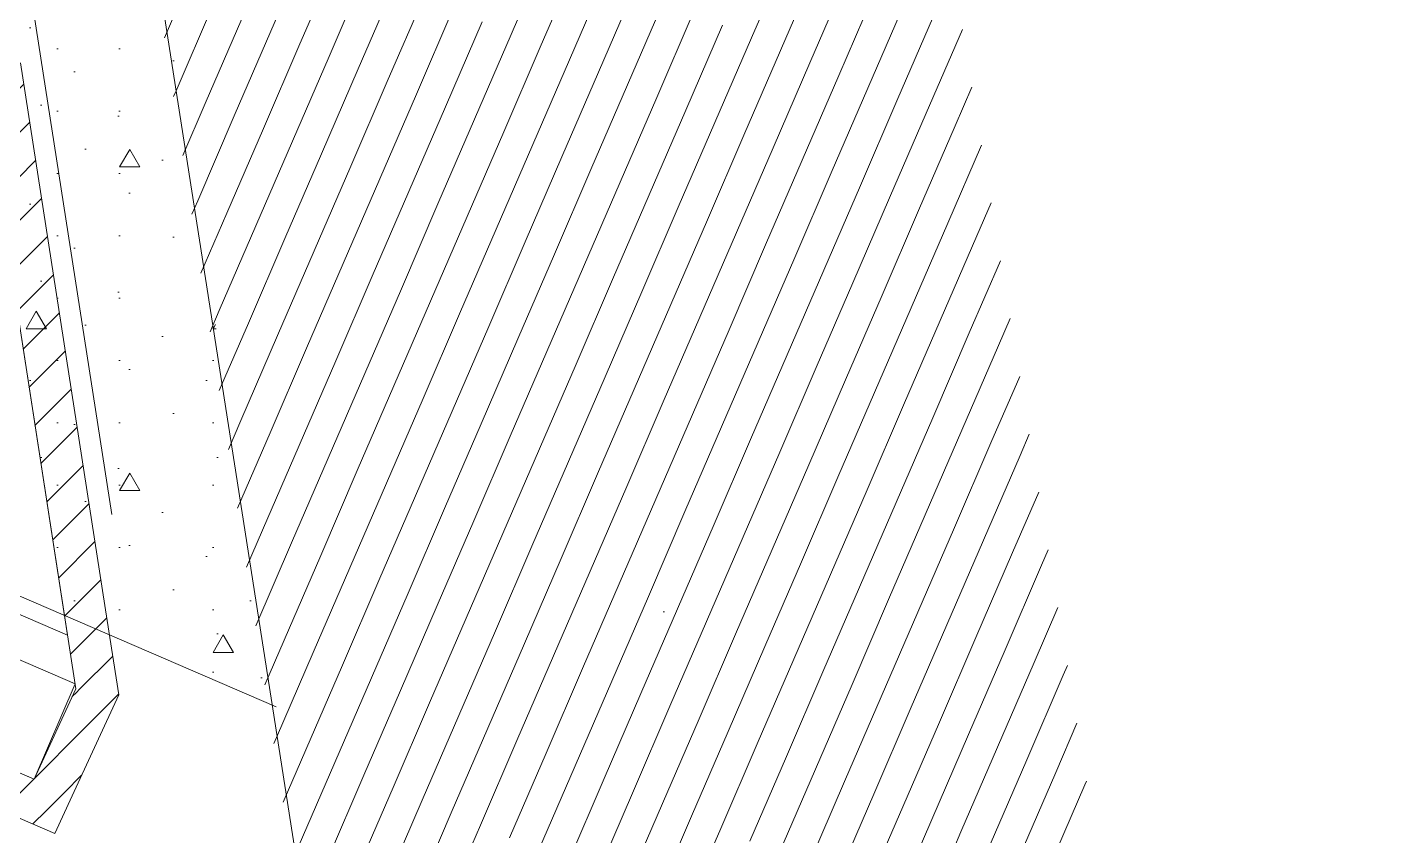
# Model space of a CAD drawing. Header units: millimetres. Extents: x 12535370 to 12566104, y 356204400 to 356234587.
# Drawn here: x 12556196 to 12559487, y 356212394 to 356214340 of the extents above; entities that cross this region are included whole.
import ezdxf
from ezdxf.enums import TextEntityAlignment as Align

# ---------------------------------------------------------------- set-up
doc = ezdxf.new("R2010")
doc.units = ezdxf.units.MM
doc.header["$MEASUREMENT"] = 0
doc.linetypes.add('Dot & Dashed', pattern=[6702.78, 3527.78, -1763.89, 0, -1411.11])
for name, color, linetype in [('New_015 Innenwände', 7, 'Continuous'), ('New_035 Decken', 7, 'Continuous'), ('New_290 Raster _ Achsen', 7, 'Continuous')]:
    doc.layers.add(name, color=color, linetype=linetype)
for name, color, linetype, lineweight in [('New_015 Innenwände_Pen_No__1', 7, 'Continuous', 13), ('New_035 Decken_Pen_No__1', 7, 'Continuous', 13), ('New_255 Plangrafiken_Pen_No__1', 7, 'Continuous', 13), ('New_255 Plangrafiken_Pen_No__39', 8, 'Continuous', 13), ('New_290 Raster _ Achsen_Pen_No__108', 7, 'Continuous', 13), ('New_HKLS1_Pen_No__21', 1, 'Continuous', 13)]:
    doc.layers.add(name, color=color, linetype=linetype, lineweight=lineweight)
doc.styles.add('GENERATED_STYLE_1', font='arial.ttf')
pattern_1 = [(45, (12240439.16, 356160438.356), (-53.033009, 53.033009), [])]

# ---------------------------------------------------------------- blocks, each defined once
blk = doc.blocks.new('Slab_1', base_point=(12543125.7, 356224199.6))
at = {"layer": 'New_035 Decken_Pen_No__1', "color": 7, "linetype": 'Continuous', "lineweight": 13, "flags": 128}
blk.add_lwpolyline([(12543125.7, 356224199.6), (12540594.4, 356217796.1), (12557109.9, 356210638.6), (12555849.5, 356218685.3), (12550386.1, 356221050.3), (12550289.5, 356221565.4), (12549847.3, 356224376.9), (12547550.8, 356225368.9), (12546427.5, 356222768.6)], close=True, dxfattribs=at)
blk = doc.blocks.new('*X12', base_point=(12240439.2, 356160438.4))
at = {"layer": 'New_255 Plangrafiken_Pen_No__39', "color": 8, "linetype": 'Continuous', "lineweight": 13}
for p, q in [((12556870.3, 356214534.8), (12556782.2, 356214330.8)), ((12556870.3, 356214534.8), (12556782.2, 356214330.8)), ((12557448.8, 356214526.8), (12557360.7, 356214322.9)), ((12557448.8, 356214526.8), (12557360.7, 356214322.9)), ((12556940.4, 356214504.5), (12556852.3, 356214300.6)), ((12556940.4, 356214504.5), (12556852.3, 356214300.6)), ((12557518.8, 356214496.6), (12557430.8, 356214292.7)), ((12557518.8, 356214496.6), (12557430.8, 356214292.7)), ((12558027.3, 356214518.9), (12557939.2, 356214315)), ((12558027.3, 356214518.9), (12557939.2, 356214315)), ((12557010.4, 356214474.2), (12556922.3, 356214270.3)), ((12557010.4, 356214474.2), (12556922.3, 356214270.3)), ((12557588.9, 356214466.3), (12557500.8, 356214262.4)), ((12557588.9, 356214466.3), (12557500.8, 356214262.4)), ((12558097.3, 356214488.6), (12558009.2, 356214284.7)), ((12558097.3, 356214488.6), (12558009.2, 356214284.7)), ((12557080.5, 356214444), (12556992.4, 356214240.1)), ((12557080.5, 356214444), (12556992.4, 356214240.1)), ((12557658.9, 356214436), (12557570.9, 356214232.1)), ((12557658.9, 356214436), (12557570.9, 356214232.1)), ((12558167.4, 356214458.4), (12558079.3, 356214254.5)), ((12558167.4, 356214458.4), (12558079.3, 356214254.5)), ((12558237.4, 356214428.1), (12558149.3, 356214224.2)), ((12558237.4, 356214428.1), (12558149.3, 356214224.2)), ((12556572.1, 356214421.6), (12556526, 356214315.1)), ((12556572.1, 356214421.6), (12556526, 356214315.1)), ((12557150.5, 356214413.7), (12557062.4, 356214209.8)), ((12557150.5, 356214413.7), (12557062.4, 356214209.8)), ((12557729, 356214405.8), (12557640.9, 356214201.9)), ((12557729, 356214405.8), (12557640.9, 356214201.9)), ((12558307.5, 356214397.9), (12558219.4, 356214193.9)), ((12558307.5, 356214397.9), (12558219.4, 356214193.9)), ((12556642.1, 356214391.4), (12556554, 356214187.5)), ((12556642.1, 356214391.4), (12556554, 356214187.5)), ((12556712.2, 356214361.1), (12556624.1, 356214157.2)), ((12556712.2, 356214361.1), (12556624.1, 356214157.2)), ((12557220.6, 356214383.4), (12557132.5, 356214179.5)), ((12557220.6, 356214383.4), (12557132.5, 356214179.5)), ((12557799.1, 356214375.5), (12557711, 356214171.6)), ((12557799.1, 356214375.5), (12557711, 356214171.6)), ((12558377.5, 356214367.6), (12558289.4, 356214163.7)), ((12558377.5, 356214367.6), (12558289.4, 356214163.7)), ((12556782.2, 356214330.8), (12556694.1, 356214126.9)), ((12556782.2, 356214330.8), (12556694.1, 356214126.9)), ((12557290.6, 356214353.2), (12557202.6, 356214149.3)), ((12557290.6, 356214353.2), (12557202.6, 356214149.3)), ((12557869.1, 356214345.3), (12557781, 356214141.3)), ((12557869.1, 356214345.3), (12557781, 356214141.3)), ((12558446.7, 356214335.3), (12558359.5, 356214133.4)), ((12558446.7, 356214335.3), (12558359.5, 356214133.4)), ((12556852.3, 356214300.6), (12556764.2, 356214096.7)), ((12556852.3, 356214300.6), (12556764.2, 356214096.7)), ((12557360.7, 356214322.9), (12557272.6, 356214119)), ((12557360.7, 356214322.9), (12557272.6, 356214119)), ((12557939.2, 356214315), (12557851.1, 356214111.1)), ((12557939.2, 356214315), (12557851.1, 356214111.1)), ((12556922.3, 356214270.3), (12556834.3, 356214066.4)), ((12556922.3, 356214270.3), (12556834.3, 356214066.4)), ((12557430.8, 356214292.7), (12557342.7, 356214088.7)), ((12557430.8, 356214292.7), (12557342.7, 356214088.7)), ((12557500.8, 356214262.4), (12557412.7, 356214058.5)), ((12557500.8, 356214262.4), (12557412.7, 356214058.5)), ((12558009.2, 356214284.7), (12557921.1, 356214080.8)), ((12558009.2, 356214284.7), (12557921.1, 356214080.8)), ((12556992.4, 356214240.1), (12556904.3, 356214036.1)), ((12556992.4, 356214240.1), (12556904.3, 356214036.1)), ((12557570.9, 356214232.1), (12557482.8, 356214028.2)), ((12557570.9, 356214232.1), (12557482.8, 356214028.2)), ((12558079.3, 356214254.5), (12557991.2, 356214050.6)), ((12558079.3, 356214254.5), (12557991.2, 356214050.6)), ((12557062.4, 356214209.8), (12556974.4, 356214005.9)), ((12557062.4, 356214209.8), (12556974.4, 356214005.9)), ((12557640.9, 356214201.9), (12557552.8, 356213998)), ((12557640.9, 356214201.9), (12557552.8, 356213998)), ((12558149.3, 356214224.2), (12558061.2, 356214020.3)), ((12558149.3, 356214224.2), (12558061.2, 356214020.3)), ((12558469.7, 356214196.1), (12558429.5, 356214103.2)), ((12558469.7, 356214196.1), (12558429.5, 356214103.2)), ((12556554, 356214187.5), (12556548, 356214173.5)), ((12556554, 356214187.5), (12556548, 356214173.5)), ((12557132.5, 356214179.5), (12557044.4, 356213975.6)), ((12557132.5, 356214179.5), (12557044.4, 356213975.6)), ((12557711, 356214171.6), (12557622.9, 356213967.7)), ((12557711, 356214171.6), (12557622.9, 356213967.7)), ((12558219.4, 356214193.9), (12558131.3, 356213990)), ((12558219.4, 356214193.9), (12558131.3, 356213990)), ((12558289.4, 356214163.7), (12558201.3, 356213959.8)), ((12558289.4, 356214163.7), (12558201.3, 356213959.8)), ((12556624.1, 356214157.2), (12556570, 356214032)), ((12556624.1, 356214157.2), (12556570, 356214032)), ((12557202.6, 356214149.3), (12557114.5, 356213945.4)), ((12557202.6, 356214149.3), (12557114.5, 356213945.4)), ((12557781, 356214141.3), (12557692.9, 356213937.4)), ((12557781, 356214141.3), (12557692.9, 356213937.4)), ((12558359.5, 356214133.4), (12558271.4, 356213929.5)), ((12558359.5, 356214133.4), (12558271.4, 356213929.5)), ((12556694.1, 356214126.9), (12556606.1, 356213923)), ((12556694.1, 356214126.9), (12556606.1, 356213923)), ((12557272.6, 356214119), (12557184.5, 356213915.1)), ((12557272.6, 356214119), (12557184.5, 356213915.1)), ((12557851.1, 356214111.1), (12557763, 356213907.2)), ((12557851.1, 356214111.1), (12557763, 356213907.2)), ((12558429.5, 356214103.2), (12558341.5, 356213899.2)), ((12558429.5, 356214103.2), (12558341.5, 356213899.2)), ((12556764.2, 356214096.7), (12556676.1, 356213892.8)), ((12556764.2, 356214096.7), (12556676.1, 356213892.8)), ((12556834.3, 356214066.4), (12556746.2, 356213862.5)), ((12556834.3, 356214066.4), (12556746.2, 356213862.5)), ((12557342.7, 356214088.7), (12557254.6, 356213884.8)), ((12557342.7, 356214088.7), (12557254.6, 356213884.8)), ((12557921.1, 356214080.8), (12557833, 356213876.9)), ((12557921.1, 356214080.8), (12557833, 356213876.9)), ((12556904.3, 356214036.1), (12556816.2, 356213832.2)), ((12556904.3, 356214036.1), (12556816.2, 356213832.2)), ((12557412.7, 356214058.5), (12557324.6, 356213854.6)), ((12557412.7, 356214058.5), (12557324.6, 356213854.6)), ((12557991.2, 356214050.6), (12557903.1, 356213846.6)), ((12557991.2, 356214050.6), (12557903.1, 356213846.6)), ((12558492.7, 356214056.9), (12558411.5, 356213869)), ((12558492.7, 356214056.9), (12558411.5, 356213869)), ((12556974.4, 356214005.9), (12556886.3, 356213802)), ((12556974.4, 356214005.9), (12556886.3, 356213802)), ((12557482.8, 356214028.2), (12557394.7, 356213824.3)), ((12557482.8, 356214028.2), (12557394.7, 356213824.3)), ((12558061.2, 356214020.3), (12557973.2, 356213816.4)), ((12558061.2, 356214020.3), (12557973.2, 356213816.4)), ((12557044.4, 356213975.6), (12556956.3, 356213771.7)), ((12557044.4, 356213975.6), (12556956.3, 356213771.7)), ((12557552.8, 356213998), (12557464.7, 356213794)), ((12557552.8, 356213998), (12557464.7, 356213794)), ((12557622.9, 356213967.7), (12557534.8, 356213763.8)), ((12557622.9, 356213967.7), (12557534.8, 356213763.8)), ((12558131.3, 356213990), (12558043.2, 356213786.1)), ((12558131.3, 356213990), (12558043.2, 356213786.1)), ((12557114.5, 356213945.4), (12557026.4, 356213741.4)), ((12557114.5, 356213945.4), (12557026.4, 356213741.4)), ((12557692.9, 356213937.4), (12557604.9, 356213733.5)), ((12557692.9, 356213937.4), (12557604.9, 356213733.5)), ((12558201.3, 356213959.8), (12558113.3, 356213755.9)), ((12558201.3, 356213959.8), (12558113.3, 356213755.9)), ((12556606.1, 356213923), (12556592, 356213890.4)), ((12556606.1, 356213923), (12556592, 356213890.4)), ((12557184.5, 356213915.1), (12557096.4, 356213711.2)), ((12557184.5, 356213915.1), (12557096.4, 356213711.2)), ((12557763, 356213907.2), (12557674.9, 356213703.3)), ((12557763, 356213907.2), (12557674.9, 356213703.3)), ((12558271.4, 356213929.5), (12558183.3, 356213725.6)), ((12558271.4, 356213929.5), (12558183.3, 356213725.6)), ((12558515.7, 356213917.7), (12558481.6, 356213838.7)), ((12558515.7, 356213917.7), (12558481.6, 356213838.7)), ((12556676.1, 356213892.8), (12556613.9, 356213748.8)), ((12556676.1, 356213892.8), (12556613.9, 356213748.8)), ((12557254.6, 356213884.8), (12557166.5, 356213680.9)), ((12557254.6, 356213884.8), (12557166.5, 356213680.9)), ((12557833, 356213876.9), (12557745, 356213673)), ((12557833, 356213876.9), (12557745, 356213673)), ((12558341.5, 356213899.2), (12558253.4, 356213695.3)), ((12558341.5, 356213899.2), (12558253.4, 356213695.3)), ((12558411.5, 356213869), (12558323.4, 356213665.1)), ((12558411.5, 356213869), (12558323.4, 356213665.1)), ((12556746.2, 356213862.5), (12556658.1, 356213658.6)), ((12556746.2, 356213862.5), (12556658.1, 356213658.6)), ((12557324.6, 356213854.6), (12557236.5, 356213650.7)), ((12557324.6, 356213854.6), (12557236.5, 356213650.7)), ((12557903.1, 356213846.6), (12557815, 356213642.7)), ((12557903.1, 356213846.6), (12557815, 356213642.7)), ((12558481.6, 356213838.7), (12558393.5, 356213634.8)), ((12558481.6, 356213838.7), (12558393.5, 356213634.8)), ((12556816.2, 356213832.2), (12556728.1, 356213628.3)), ((12556816.2, 356213832.2), (12556728.1, 356213628.3)), ((12556886.3, 356213802), (12556798.2, 356213598.1)), ((12556886.3, 356213802), (12556798.2, 356213598.1)), ((12557394.7, 356213824.3), (12557306.6, 356213620.4)), ((12557394.7, 356213824.3), (12557306.6, 356213620.4)), ((12557973.2, 356213816.4), (12557885.1, 356213612.5)), ((12557973.2, 356213816.4), (12557885.1, 356213612.5)), ((12556956.3, 356213771.7), (12556868.2, 356213567.8)), ((12556956.3, 356213771.7), (12556868.2, 356213567.8)), ((12557464.7, 356213794), (12557376.7, 356213590.1)), ((12557464.7, 356213794), (12557376.7, 356213590.1)), ((12558043.2, 356213786.1), (12557955.1, 356213582.2)), ((12558043.2, 356213786.1), (12557955.1, 356213582.2)), ((12558538.7, 356213778.5), (12558463.5, 356213604.5)), ((12558538.7, 356213778.5), (12558463.5, 356213604.5)), ((12557026.4, 356213741.4), (12556938.3, 356213537.5)), ((12557026.4, 356213741.4), (12556938.3, 356213537.5)), ((12557534.8, 356213763.8), (12557446.7, 356213559.9)), ((12557534.8, 356213763.8), (12557446.7, 356213559.9)), ((12558113.3, 356213755.9), (12558025.2, 356213551.9)), ((12558113.3, 356213755.9), (12558025.2, 356213551.9)), ((12557096.4, 356213711.2), (12557008.4, 356213507.3)), ((12557096.4, 356213711.2), (12557008.4, 356213507.3)), ((12557604.9, 356213733.5), (12557516.8, 356213529.6)), ((12557604.9, 356213733.5), (12557516.8, 356213529.6)), ((12557674.9, 356213703.3), (12557586.8, 356213499.3)), ((12557674.9, 356213703.3), (12557586.8, 356213499.3)), ((12558183.3, 356213725.6), (12558095.2, 356213521.7)), ((12558183.3, 356213725.6), (12558095.2, 356213521.7)), ((12557166.5, 356213680.9), (12557078.4, 356213477)), ((12557166.5, 356213680.9), (12557078.4, 356213477)), ((12557745, 356213673), (12557656.9, 356213469.1)), ((12557745, 356213673), (12557656.9, 356213469.1)), ((12558253.4, 356213695.3), (12558165.3, 356213491.4)), ((12558253.4, 356213695.3), (12558165.3, 356213491.4)), ((12556658.1, 356213658.6), (12556635.9, 356213607.3)), ((12556658.1, 356213658.6), (12556635.9, 356213607.3)), ((12557236.5, 356213650.7), (12557148.5, 356213446.7)), ((12557236.5, 356213650.7), (12557148.5, 356213446.7)), ((12557815, 356213642.7), (12557726.9, 356213438.8)), ((12557815, 356213642.7), (12557726.9, 356213438.8)), ((12558323.4, 356213665.1), (12558235.3, 356213461.2)), ((12558323.4, 356213665.1), (12558235.3, 356213461.2)), ((12558561.7, 356213639.3), (12558533.6, 356213574.3)), ((12558561.7, 356213639.3), (12558533.6, 356213574.3)), ((12556728.1, 356213628.3), (12556657.9, 356213465.7)), ((12556728.1, 356213628.3), (12556657.9, 356213465.7)), ((12557306.6, 356213620.4), (12557218.5, 356213416.5)), ((12557306.6, 356213620.4), (12557218.5, 356213416.5)), ((12557885.1, 356213612.5), (12557797, 356213408.6)), ((12557885.1, 356213612.5), (12557797, 356213408.6)), ((12558393.5, 356213634.8), (12558305.4, 356213430.9)), ((12558393.5, 356213634.8), (12558305.4, 356213430.9)), ((12558463.5, 356213604.5), (12558375.4, 356213400.6)), ((12558463.5, 356213604.5), (12558375.4, 356213400.6)), ((12556798.2, 356213598.1), (12556710.1, 356213394.2)), ((12556798.2, 356213598.1), (12556710.1, 356213394.2)), ((12557376.7, 356213590.1), (12557288.6, 356213386.2)), ((12557376.7, 356213590.1), (12557288.6, 356213386.2)), ((12557955.1, 356213582.2), (12557867, 356213378.3)), ((12557955.1, 356213582.2), (12557867, 356213378.3)), ((12558533.6, 356213574.3), (12558445.5, 356213370.4)), ((12558533.6, 356213574.3), (12558445.5, 356213370.4)), ((12556868.2, 356213567.8), (12556780.2, 356213363.9)), ((12556868.2, 356213567.8), (12556780.2, 356213363.9)), ((12557446.7, 356213559.9), (12557358.6, 356213356)), ((12557446.7, 356213559.9), (12557358.6, 356213356)), ((12558025.2, 356213551.9), (12557937.1, 356213348)), ((12558025.2, 356213551.9), (12557937.1, 356213348)), ((12556938.3, 356213537.5), (12556850.2, 356213333.6)), ((12556938.3, 356213537.5), (12556850.2, 356213333.6)), ((12557008.4, 356213507.3), (12556920.3, 356213303.4)), ((12557008.4, 356213507.3), (12556920.3, 356213303.4)), ((12557516.8, 356213529.6), (12557428.7, 356213325.7)), ((12557516.8, 356213529.6), (12557428.7, 356213325.7)), ((12558095.2, 356213521.7), (12558007.1, 356213317.8)), ((12558095.2, 356213521.7), (12558007.1, 356213317.8)), ((12557078.4, 356213477), (12556990.3, 356213273.1)), ((12557078.4, 356213477), (12556990.3, 356213273.1)), ((12557586.8, 356213499.3), (12557498.7, 356213295.4)), ((12557586.8, 356213499.3), (12557498.7, 356213295.4)), ((12558165.3, 356213491.4), (12558077.2, 356213287.5)), ((12558165.3, 356213491.4), (12558077.2, 356213287.5)), ((12558584.7, 356213500.1), (12558515.6, 356213340.1)), ((12558584.7, 356213500.1), (12558515.6, 356213340.1)), ((12557148.5, 356213446.7), (12557060.4, 356213242.8)), ((12557148.5, 356213446.7), (12557060.4, 356213242.8)), ((12557656.9, 356213469.1), (12557568.8, 356213265.2)), ((12557656.9, 356213469.1), (12557568.8, 356213265.2)), ((12558235.3, 356213461.2), (12558147.3, 356213257.2)), ((12558235.3, 356213461.2), (12558147.3, 356213257.2)), ((12557218.5, 356213416.5), (12557130.4, 356213212.6)), ((12557218.5, 356213416.5), (12557130.4, 356213212.6)), ((12557726.9, 356213438.8), (12557638.8, 356213234.9)), ((12557726.9, 356213438.8), (12557638.8, 356213234.9)), ((12557797, 356213408.6), (12557708.9, 356213204.7)), ((12557797, 356213408.6), (12557708.9, 356213204.7)), ((12558305.4, 356213430.9), (12558217.3, 356213227)), ((12558305.4, 356213430.9), (12558217.3, 356213227)), ((12556710.1, 356213394.2), (12556679.9, 356213324.1)), ((12556710.1, 356213394.2), (12556679.9, 356213324.1)), ((12557288.6, 356213386.2), (12557200.5, 356213182.3)), ((12557288.6, 356213386.2), (12557200.5, 356213182.3)), ((12557867, 356213378.3), (12557779, 356213174.4)), ((12557867, 356213378.3), (12557779, 356213174.4)), ((12558375.4, 356213400.6), (12558287.4, 356213196.7)), ((12558375.4, 356213400.6), (12558287.4, 356213196.7)), ((12556780.2, 356213363.9), (12556701.8, 356213182.6)), ((12556780.2, 356213363.9), (12556701.8, 356213182.6)), ((12557358.6, 356213356), (12557270.5, 356213152.1)), ((12557358.6, 356213356), (12557270.5, 356213152.1)), ((12557937.1, 356213348), (12557849, 356213144.1)), ((12557937.1, 356213348), (12557849, 356213144.1)), ((12558445.5, 356213370.4), (12558357.4, 356213166.5)), ((12558445.5, 356213370.4), (12558357.4, 356213166.5)), ((12558607.7, 356213360.9), (12558585.6, 356213309.8)), ((12558607.7, 356213360.9), (12558585.6, 356213309.8)), ((12556850.2, 356213333.6), (12556762.1, 356213129.7)), ((12556850.2, 356213333.6), (12556762.1, 356213129.7)), ((12557428.7, 356213325.7), (12557340.6, 356213121.8)), ((12557428.7, 356213325.7), (12557340.6, 356213121.8)), ((12558007.1, 356213317.8), (12557919.1, 356213113.9)), ((12558007.1, 356213317.8), (12557919.1, 356213113.9)), ((12558515.6, 356213340.1), (12558427.5, 356213136.2)), ((12558515.6, 356213340.1), (12558427.5, 356213136.2)), ((12558585.6, 356213309.8), (12558497.5, 356213105.9)), ((12558585.6, 356213309.8), (12558497.5, 356213105.9)), ((12556920.3, 356213303.4), (12556832.2, 356213099.5)), ((12556920.3, 356213303.4), (12556832.2, 356213099.5)), ((12557498.7, 356213295.4), (12557410.6, 356213091.5)), ((12557498.7, 356213295.4), (12557410.6, 356213091.5)), ((12558077.2, 356213287.5), (12557989.1, 356213083.6)), ((12558077.2, 356213287.5), (12557989.1, 356213083.6)), ((12556990.3, 356213273.1), (12556902.2, 356213069.2)), ((12556990.3, 356213273.1), (12556902.2, 356213069.2)), ((12557060.4, 356213242.8), (12556972.3, 356213038.9)), ((12557060.4, 356213242.8), (12556972.3, 356213038.9)), ((12557568.8, 356213265.2), (12557480.7, 356213061.3)), ((12557568.8, 356213265.2), (12557480.7, 356213061.3)), ((12558147.3, 356213257.2), (12558059.2, 356213053.3)), ((12558147.3, 356213257.2), (12558059.2, 356213053.3)), ((12557130.4, 356213212.6), (12557042.3, 356213008.7)), ((12557130.4, 356213212.6), (12557042.3, 356213008.7)), ((12557638.8, 356213234.9), (12557550.8, 356213031)), ((12557638.8, 356213234.9), (12557550.8, 356213031)), ((12558217.3, 356213227), (12558129.2, 356213023.1)), ((12558217.3, 356213227), (12558129.2, 356213023.1)), ((12558630.6, 356213221.7), (12558567.6, 356213075.7)), ((12558630.6, 356213221.7), (12558567.6, 356213075.7)), ((12557200.5, 356213182.3), (12557112.4, 356212978.4)), ((12557200.5, 356213182.3), (12557112.4, 356212978.4)), ((12557708.9, 356213204.7), (12557620.8, 356213000.7)), ((12557708.9, 356213204.7), (12557620.8, 356213000.7)), ((12558287.4, 356213196.7), (12558199.3, 356212992.8)), ((12558287.4, 356213196.7), (12558199.3, 356212992.8)), ((12557270.5, 356213152.1), (12557182.5, 356212948.1)), ((12557270.5, 356213152.1), (12557182.5, 356212948.1)), ((12557779, 356213174.4), (12557690.9, 356212970.5)), ((12557779, 356213174.4), (12557690.9, 356212970.5)), ((12557849, 356213144.1), (12557760.9, 356212940.2)), ((12557849, 356213144.1), (12557760.9, 356212940.2)), ((12558357.4, 356213166.5), (12558269.3, 356212962.6)), ((12558357.4, 356213166.5), (12558269.3, 356212962.6)), ((12556762.1, 356213129.7), (12556723.8, 356213041)), ((12556762.1, 356213129.7), (12556723.8, 356213041)), ((12557340.6, 356213121.8), (12557252.5, 356212917.9)), ((12557340.6, 356213121.8), (12557252.5, 356212917.9)), ((12557919.1, 356213113.9), (12557831, 356212910)), ((12557919.1, 356213113.9), (12557831, 356212910)), ((12558427.5, 356213136.2), (12558339.4, 356212932.3)), ((12558427.5, 356213136.2), (12558339.4, 356212932.3)), ((12556832.2, 356213099.5), (12556745.8, 356212899.4)), ((12556832.2, 356213099.5), (12556745.8, 356212899.4)), ((12557410.6, 356213091.5), (12557322.6, 356212887.6)), ((12557410.6, 356213091.5), (12557322.6, 356212887.6)), ((12557989.1, 356213083.6), (12557901, 356212879.7)), ((12557989.1, 356213083.6), (12557901, 356212879.7)), ((12558497.5, 356213105.9), (12558409.4, 356212902)), ((12558497.5, 356213105.9), (12558409.4, 356212902)), ((12558653.6, 356213082.5), (12558637.6, 356213045.4)), ((12558653.6, 356213082.5), (12558637.6, 356213045.4)), ((12556902.2, 356213069.2), (12556814.1, 356212865.3)), ((12556902.2, 356213069.2), (12556814.1, 356212865.3)), ((12557480.7, 356213061.3), (12557392.6, 356212857.4)), ((12557480.7, 356213061.3), (12557392.6, 356212857.4)), ((12558059.2, 356213053.3), (12557971.1, 356212849.4)), ((12558059.2, 356213053.3), (12557971.1, 356212849.4)), ((12558567.6, 356213075.7), (12558479.5, 356212871.8)), ((12558567.6, 356213075.7), (12558479.5, 356212871.8)), ((12558637.6, 356213045.4), (12558549.5, 356212841.5)), ((12558637.6, 356213045.4), (12558549.5, 356212841.5)), ((12556972.3, 356213038.9), (12556884.2, 356212835)), ((12556972.3, 356213038.9), (12556884.2, 356212835)), ((12557550.8, 356213031), (12557462.7, 356212827.1)), ((12557550.8, 356213031), (12557462.7, 356212827.1)), ((12558129.2, 356213023.1), (12558041.1, 356212819.2)), ((12558129.2, 356213023.1), (12558041.1, 356212819.2)), ((12557042.3, 356213008.7), (12556954.3, 356212804.8)), ((12557042.3, 356213008.7), (12556954.3, 356212804.8)), ((12557112.4, 356212978.4), (12557024.3, 356212774.5)), ((12557112.4, 356212978.4), (12557024.3, 356212774.5)), ((12557620.8, 356213000.7), (12557532.7, 356212796.8)), ((12557620.8, 356213000.7), (12557532.7, 356212796.8)), ((12558199.3, 356212992.8), (12558111.2, 356212788.9)), ((12558199.3, 356212992.8), (12558111.2, 356212788.9)), ((12557182.5, 356212948.1), (12557094.4, 356212744.2)), ((12557182.5, 356212948.1), (12557094.4, 356212744.2)), ((12557690.9, 356212970.5), (12557602.8, 356212766.6)), ((12557690.9, 356212970.5), (12557602.8, 356212766.6)), ((12558269.3, 356212962.6), (12558181.2, 356212758.6)), ((12558269.3, 356212962.6), (12558181.2, 356212758.6)), ((12557252.5, 356212917.9), (12557164.4, 356212714)), ((12557252.5, 356212917.9), (12557164.4, 356212714)), ((12557760.9, 356212940.2), (12557672.8, 356212736.3)), ((12557760.9, 356212940.2), (12557672.8, 356212736.3)), ((12558339.4, 356212932.3), (12558251.3, 356212728.4)), ((12558339.4, 356212932.3), (12558251.3, 356212728.4)), ((12558676.6, 356212943.3), (12558619.6, 356212811.2)), ((12558676.6, 356212943.3), (12558619.6, 356212811.2)), ((12557322.6, 356212887.6), (12557234.5, 356212683.7)), ((12557322.6, 356212887.6), (12557234.5, 356212683.7)), ((12557831, 356212910), (12557742.9, 356212706)), ((12557831, 356212910), (12557742.9, 356212706)), ((12557901, 356212879.7), (12557812.9, 356212675.8)), ((12557901, 356212879.7), (12557812.9, 356212675.8)), ((12558409.4, 356212902), (12558321.4, 356212698.1)), ((12558409.4, 356212902), (12558321.4, 356212698.1)), ((12556814.1, 356212865.3), (12556767.8, 356212757.9)), ((12556814.1, 356212865.3), (12556767.8, 356212757.9)), ((12557392.6, 356212857.4), (12557304.5, 356212653.4)), ((12557392.6, 356212857.4), (12557304.5, 356212653.4)), ((12557971.1, 356212849.4), (12557883, 356212645.5)), ((12557971.1, 356212849.4), (12557883, 356212645.5)), ((12558479.5, 356212871.8), (12558391.4, 356212667.9)), ((12558479.5, 356212871.8), (12558391.4, 356212667.9)), ((12556884.2, 356212835), (12556796.1, 356212631.1)), ((12556884.2, 356212835), (12556796.1, 356212631.1)), ((12557462.7, 356212827.1), (12557374.6, 356212623.2)), ((12557462.7, 356212827.1), (12557374.6, 356212623.2)), ((12558041.1, 356212819.2), (12557953.1, 356212615.3)), ((12558041.1, 356212819.2), (12557953.1, 356212615.3)), ((12558549.5, 356212841.5), (12558461.5, 356212637.6)), ((12558549.5, 356212841.5), (12558461.5, 356212637.6)), ((12556954.3, 356212804.8), (12556866.2, 356212600.8)), ((12556954.3, 356212804.8), (12556866.2, 356212600.8)), ((12557532.7, 356212796.8), (12557444.6, 356212592.9)), ((12557532.7, 356212796.8), (12557444.6, 356212592.9)), ((12558111.2, 356212788.9), (12558023.1, 356212585)), ((12558111.2, 356212788.9), (12558023.1, 356212585)), ((12558619.6, 356212811.2), (12558531.5, 356212607.3)), ((12558619.6, 356212811.2), (12558531.5, 356212607.3)), ((12558689.7, 356212781), (12558601.6, 356212577.1)), ((12558689.7, 356212781), (12558601.6, 356212577.1)), ((12558699.6, 356212804.1), (12558689.7, 356212781)), ((12558699.6, 356212804.1), (12558689.7, 356212781)), ((12557024.3, 356212774.5), (12556936.2, 356212570.6)), ((12557024.3, 356212774.5), (12556936.2, 356212570.6)), ((12557602.8, 356212766.6), (12557514.7, 356212562.7)), ((12557602.8, 356212766.6), (12557514.7, 356212562.7)), ((12558181.2, 356212758.6), (12558093.2, 356212554.7)), ((12558181.2, 356212758.6), (12558093.2, 356212554.7)), ((12557094.4, 356212744.2), (12557006.3, 356212540.3)), ((12557094.4, 356212744.2), (12557006.3, 356212540.3)), ((12557672.8, 356212736.3), (12557584.7, 356212532.4)), ((12557672.8, 356212736.3), (12557584.7, 356212532.4)), ((12558251.3, 356212728.4), (12558163.2, 356212524.5)), ((12558251.3, 356212728.4), (12558163.2, 356212524.5)), ((12557164.4, 356212714), (12557076.3, 356212510.1)), ((12557164.4, 356212714), (12557076.3, 356212510.1)), ((12557234.5, 356212683.7), (12557146.4, 356212479.8)), ((12557234.5, 356212683.7), (12557146.4, 356212479.8)), ((12557742.9, 356212706), (12557654.8, 356212502.1)), ((12557742.9, 356212706), (12557654.8, 356212502.1)), ((12558321.4, 356212698.1), (12558233.3, 356212494.2)), ((12558321.4, 356212698.1), (12558233.3, 356212494.2)), ((12557304.5, 356212653.4), (12557216.4, 356212449.5)), ((12557304.5, 356212653.4), (12557216.4, 356212449.5)), ((12557812.9, 356212675.8), (12557724.9, 356212471.9)), ((12557812.9, 356212675.8), (12557724.9, 356212471.9)), ((12558391.4, 356212667.9), (12558303.3, 356212463.9)), ((12558391.4, 356212667.9), (12558303.3, 356212463.9)), ((12558722.6, 356212664.9), (12558671.6, 356212546.8)), ((12558722.6, 356212664.9), (12558671.6, 356212546.8)), ((12556796.1, 356212631.1), (12556789.7, 356212616.3)), ((12556796.1, 356212631.1), (12556789.7, 356212616.3)), ((12557374.6, 356212623.2), (12557286.5, 356212419.3)), ((12557374.6, 356212623.2), (12557286.5, 356212419.3)), ((12557883, 356212645.5), (12557794.9, 356212441.6)), ((12557883, 356212645.5), (12557794.9, 356212441.6)), ((12558461.5, 356212637.6), (12558373.4, 356212433.7)), ((12558461.5, 356212637.6), (12558373.4, 356212433.7)), ((12556866.2, 356212600.8), (12556811.7, 356212474.8)), ((12556866.2, 356212600.8), (12556811.7, 356212474.8)), ((12557444.6, 356212592.9), (12557356.6, 356212389)), ((12557444.6, 356212592.9), (12557356.6, 356212389)), ((12557953.1, 356212615.3), (12557865, 356212411.3)), ((12557953.1, 356212615.3), (12557865, 356212411.3)), ((12558023.1, 356212585), (12557935, 356212381.1)), ((12558023.1, 356212585), (12557935, 356212381.1)), ((12558531.5, 356212607.3), (12558443.4, 356212403.4)), ((12558531.5, 356212607.3), (12558443.4, 356212403.4)), ((12556936.2, 356212570.6), (12556848.1, 356212366.7)), ((12556936.2, 356212570.6), (12556848.1, 356212366.7)), ((12557514.7, 356212562.7), (12557426.6, 356212358.7)), ((12557514.7, 356212562.7), (12557426.6, 356212358.7)), ((12558093.2, 356212554.7), (12558005.1, 356212350.8)), ((12558093.2, 356212554.7), (12558005.1, 356212350.8)), ((12558601.6, 356212577.1), (12558513.5, 356212373.2)), ((12558601.6, 356212577.1), (12558513.5, 356212373.2)), ((12557006.3, 356212540.3), (12556918.2, 356212336.4)), ((12557006.3, 356212540.3), (12556918.2, 356212336.4)), ((12557584.7, 356212532.4), (12557496.7, 356212328.5)), ((12557584.7, 356212532.4), (12557496.7, 356212328.5)), ((12558163.2, 356212524.5), (12558075.1, 356212320.6)), ((12558163.2, 356212524.5), (12558075.1, 356212320.6)), ((12558671.6, 356212546.8), (12558583.5, 356212342.9)), ((12558671.6, 356212546.8), (12558583.5, 356212342.9)), ((12558745.6, 356212525.7), (12558741.7, 356212516.5)), ((12558745.6, 356212525.7), (12558741.7, 356212516.5)), ((12557076.3, 356212510.1), (12556988.2, 356212306.1)), ((12557076.3, 356212510.1), (12556988.2, 356212306.1)), ((12557654.8, 356212502.1), (12557566.7, 356212298.2)), ((12557654.8, 356212502.1), (12557566.7, 356212298.2)), ((12558233.3, 356212494.2), (12558145.2, 356212290.3)), ((12558233.3, 356212494.2), (12558145.2, 356212290.3)), ((12558741.7, 356212516.5), (12558653.6, 356212312.6)), ((12558741.7, 356212516.5), (12558653.6, 356212312.6)), ((12557146.4, 356212479.8), (12557058.3, 356212275.9)), ((12557146.4, 356212479.8), (12557058.3, 356212275.9)), ((12557724.9, 356212471.9), (12557636.8, 356212268)), ((12557724.9, 356212471.9), (12557636.8, 356212268)), ((12558303.3, 356212463.9), (12558215.2, 356212260)), ((12558303.3, 356212463.9), (12558215.2, 356212260)), ((12557216.4, 356212449.5), (12557128.4, 356212245.6)), ((12557216.4, 356212449.5), (12557128.4, 356212245.6)), ((12557286.5, 356212419.3), (12557198.4, 356212215.4)), ((12557286.5, 356212419.3), (12557198.4, 356212215.4)), ((12557794.9, 356212441.6), (12557706.8, 356212237.7)), ((12557794.9, 356212441.6), (12557706.8, 356212237.7)), ((12558373.4, 356212433.7), (12558285.3, 356212229.8)), ((12558373.4, 356212433.7), (12558285.3, 356212229.8)), ((12557865, 356212411.3), (12557776.9, 356212207.4)), ((12557865, 356212411.3), (12557776.9, 356212207.4)), ((12558443.4, 356212403.4), (12558355.3, 356212199.5)), ((12558443.4, 356212403.4), (12558355.3, 356212199.5))]:
    blk.add_line(p, q, dxfattribs=at)
blk = doc.blocks.new('Fill_3', base_point=(12240439.2, 356160438.4))
at = {"layer": 'New_255 Plangrafiken_Pen_No__39', "color": 8, "linetype": 'Continuous', "lineweight": 13}
blk.add_blockref('*X12', (12240439.2, 356160438.4), dxfattribs=at)
blk = doc.blocks.new('Wall_29', base_point=(12555557.2, 356212813.2))
at = {"layer": 'New_015 Innenwände', "linetype": 'Continuous', "lineweight": 0, "true_color": 0x000000}
h = blk.add_hatch(dxfattribs=at)
h.set_pattern_fill('BACKSTEIN', color=18, style=0, pattern_type=2)
h.set_pattern_definition(pattern_1)
h.paths.add_polyline_path([(12555517.5, 356212721.4), (12556170.3, 356212439.4), (12556212.2, 356212530.3), (12555557.2, 356212813.2)])
h = blk.add_hatch(dxfattribs=at)
h.set_pattern_fill('BACKSTEIN', color=18, style=0, pattern_type=2)
h.set_pattern_definition(pattern_1)
h.paths.add_polyline_path([(12556212.2, 356212530.3), (12556170.3, 356212439.4), (12556262.2, 356212399.7)])
h = blk.add_hatch(dxfattribs=at)
h.set_pattern_fill('BACKSTEIN', color=18, style=0, pattern_type=2)
h.set_pattern_definition(pattern_1)
h.paths.add_polyline_path([(12556304, 356212490.6), (12556212.2, 356212530.3), (12556262.2, 356212399.7)])
at = {"layer": 'New_015 Innenwände_Pen_No__1', "color": 7, "linetype": 'Continuous', "lineweight": 13, "flags": 128}
for points in [[(12556212.2, 356212530.3), (12555557.2, 356212813.2)], [(12555517.5, 356212721.4), (12556262.2, 356212399.7)], [(12556262.2, 356212399.7), (12556304, 356212490.6)]]:
    blk.add_lwpolyline(points, dxfattribs=at)
blk = doc.blocks.new('Wall_30', base_point=(12556212.2, 356212530.3))
at = {"layer": 'New_015 Innenwände', "linetype": 'Continuous', "lineweight": 0, "true_color": 0x000000}
h = blk.add_hatch(dxfattribs=at)
h.set_pattern_fill('BACKSTEIN', color=18, style=0, pattern_type=2)
h.set_pattern_definition(pattern_1)
h.paths.add_polyline_path([(12556388.4, 356212912.3), (12556312.7, 356212748.2), (12556416.1, 356212733.7)])
h = blk.add_hatch(dxfattribs=at)
h.set_pattern_fill('BACKSTEIN', color=18, style=0, pattern_type=2)
h.set_pattern_definition(pattern_1)
h.paths.add_polyline_path([(12556304, 356212490.6), (12556340.4, 356212569.5), (12556312.7, 356212748.2), (12556212.2, 356212530.3)])
h = blk.add_hatch(dxfattribs=at)
h.set_pattern_fill('BACKSTEIN', color=18, style=0, pattern_type=2)
h.set_pattern_definition(pattern_1)
h.paths.add_polyline_path([(12556312.7, 356212748.2), (12556340.4, 356212569.5), (12556416.1, 356212733.7)])
at = {"layer": 'New_015 Innenwände_Pen_No__1', "color": 7, "linetype": 'Continuous', "lineweight": 13, "flags": 128}
for points in [[(12556416.1, 356212733.7), (12556388.4, 356212912.3)], [(12556312.7, 356212748.2), (12556212.2, 356212530.3)], [(12556304, 356212490.6), (12556416.1, 356212733.7)]]:
    blk.add_lwpolyline(points, dxfattribs=at)
blk = doc.blocks.new('Wall_31', base_point=(12556312.7, 356212748.2))
at = {"layer": 'New_015 Innenwände', "linetype": 'Continuous', "lineweight": 0, "true_color": 0x000000}
h = blk.add_hatch(dxfattribs=at)
h.set_pattern_fill('BACKSTEIN', color=18, style=0, pattern_type=2)
h.set_pattern_definition(pattern_1)
h.paths.add_polyline_path([(12556388.4, 356212912.3), (12556179.8, 356214254.5), (12556105.4, 356214082.2), (12556312.7, 356212748.2)])
at = {"layer": 'New_015 Innenwände_Pen_No__1', "color": 7, "linetype": 'Continuous', "lineweight": 13, "flags": 128}
for points in [[(12556388.4, 356212912.3), (12556179.8, 356214254.5)], [(12556105.4, 356214082.2), (12556312.7, 356212748.2)]]:
    blk.add_lwpolyline(points, dxfattribs=at)
blk = doc.blocks.new('Standard grid marker[2]', base_point=(12539645.8, 356220744.6))
at = {"layer": 'New_290 Raster _ Achsen_Pen_No__108', "color": 7, "linetype": 'Dot & Dashed', "lineweight": 13}
blk.add_line((12540563.8, 356220348), (12561567.2, 356211274.9), dxfattribs=at)
at = {"layer": 'New_290 Raster _ Achsen_Pen_No__108', "color": 7, "lineweight": 13, "style": 'GENERATED_STYLE_1'}
for tag, p in [('AC_MarkerText_1_0', (12539528.5, 356220880.1)), ('AC_MarkerText_1_1', (12562689.2, 356210875))]:
    blk.add_attdef(tag, text='', height=150, rotation=336.6365, dxfattribs=at).set_placement(p, align=Align.TOP_CENTER)
blk = doc.blocks.new('Standard grid marker[7]', base_point=(12557581.8, 356205556.1))
at = {"layer": 'New_290 Raster _ Achsen_Pen_No__108', "color": 7, "linetype": 'Dot & Dashed', "lineweight": 13}
blk.add_line((12557428.3, 356206544.2), (12554130.1, 356227771.8), dxfattribs=at)
at = {"layer": 'New_290 Raster _ Achsen_Pen_No__108', "color": 7, "lineweight": 13, "style": 'GENERATED_STYLE_1'}
for tag, p in [('AC_MarkerText_1_1', (12553993, 356228998.9)), ('AC_MarkerText_1_0', (12557652, 356205449.2))]:
    blk.add_attdef(tag, text='', height=150, rotation=336.6365, dxfattribs=at).set_placement(p, align=Align.TOP_CENTER)

msp = doc.modelspace()

# ---------------------------------------------------------------- hatches: boundary and pattern name
at = {"layer": 'New_255 Plangrafiken_Pen_No__39', "linetype": 'Continuous', "lineweight": 13}
h = msp.add_hatch(dxfattribs=at)
h.set_pattern_fill('LIGHTWEIGHT_CONCRETE', color=8, style=0, pattern_type=2)
h.set_pattern_definition([(0, (12555517.8, 356215562.8), (0, 779.42), [48.75, -401.25]), (0, (12555742.8, 356215952.5), (0, 779.42), [48.75, -401.25]), (60, (12555517.8, 356215562.8), (-675, 389.71), [48.75, -401.25]), (60, (12555967.8, 356215562.8), (-675, 389.71), [48.75, -401.25]), (120, (12555566.55, 356215562.8), (675, 389.71), [48.75, -401.25]), (120, (12556016.55, 356215562.8), (675, 389.71), [48.75, -401.25]), (0, (12555517.8, 356215637.76), (0, 150), [0, -150, 0, -225]), (45, (12555592.8, 356215637.76), (-106.066, 106.066), [0, -112.5, 0, -187.5])])
h.paths.add_polyline_path([(12554328.497, 356218420.948), (12556000.857, 356217698.516), (12556795.275, 356212704.578), (12556285.201, 356212924.922), (12556105.369, 356214082.21), (12555710.454, 356213173.203), (12555371.29, 356215355.849), (12555993.614, 356215452.547), (12555907.488, 356216006.829), (12555549.402, 356217651.336), (12554240.324, 356218216.836)])

# ---------------------------------------------------------------- linework, layer by layer
at = {"layer": 'New_255 Plangrafiken_Pen_No__1', "color": 7, "linetype": 'Continuous', "lineweight": 13}
msp.add_lwpolyline([(12556795.275, 356212704.578), (12541293.864, 356219400.93)], dxfattribs=at)
at = {"layer": 'New_HKLS1_Pen_No__21', "color": 1, "linetype": 'Continuous', "lineweight": 13}
for points in [[(12556105.369, 356214082.211), (12555695.981, 356213134.518), (12556292.686, 356212876.751)], [(12555753.213, 356212728.534), (12556212.216, 356212530.252), (12556311.357, 356212759.754), (12555852.354, 356212958.036)]]:
    msp.add_lwpolyline(points, close=True, dxfattribs=at)

# ---------------------------------------------------------------- block references
at = {"layer": 'New_015 Innenwände', "color": 7, "lineweight": 13}
for name, p in [('Wall_31', (12556312.668, 356212748.158)), ('Wall_30', (12556212.216, 356212530.252)), ('Wall_29', (12555557.184, 356212813.215))]:
    msp.add_blockref(name, p, dxfattribs=at)
at = {"layer": 'New_035 Decken', "color": 7, "linetype": 'Continuous', "lineweight": 13}
msp.add_blockref('Slab_1', (12543125.669, 356224199.584), dxfattribs=at)
at = {"layer": 'New_255 Plangrafiken_Pen_No__39', "color": 8, "linetype": 'Continuous', "lineweight": 13}
msp.add_blockref('Fill_3', (12240439.157, 356160438.356), dxfattribs=at)
at = {"layer": 'New_290 Raster _ Achsen', "color": 7, "linetype": 'Continuous', "lineweight": 13}
for name, p in [('Standard grid marker[7]', (12557581.816, 356205556.091)), ('Standard grid marker[2]', (12539645.773, 356220744.612))]:
    msp.add_blockref(name, p, dxfattribs=at)

doc.saveas('drawing.dxf')
